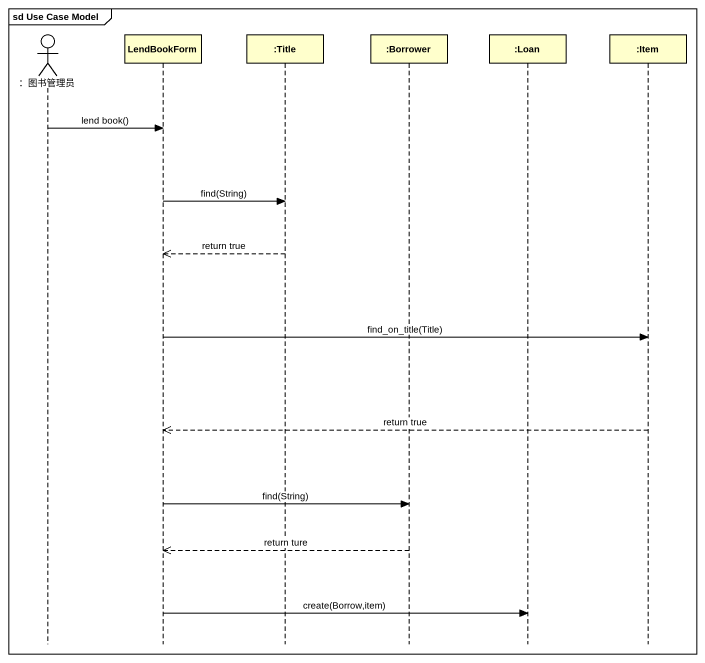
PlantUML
@startuml
mainframe sd Use Case Model
hide footbox
actor "：图书管理员" as 图书管理员
participant LendBookForm
participant ":Title" as Title_
participant ":Borrower" as Borrower
participant ":Loan" as Loan
participant ":Item" as Item

图书管理员 -> LendBookForm : lend book()
LendBookForm -> Title_ : find(String)
Title_ -->> LendBookForm : return true
LendBookForm -> Item : find_on_title(Title)
Item -->> LendBookForm : return true
LendBookForm -> Borrower : find(String)
Borrower -->> LendBookForm : return ture
LendBookForm -> Loan : create(Borrow,item)
@enduml
